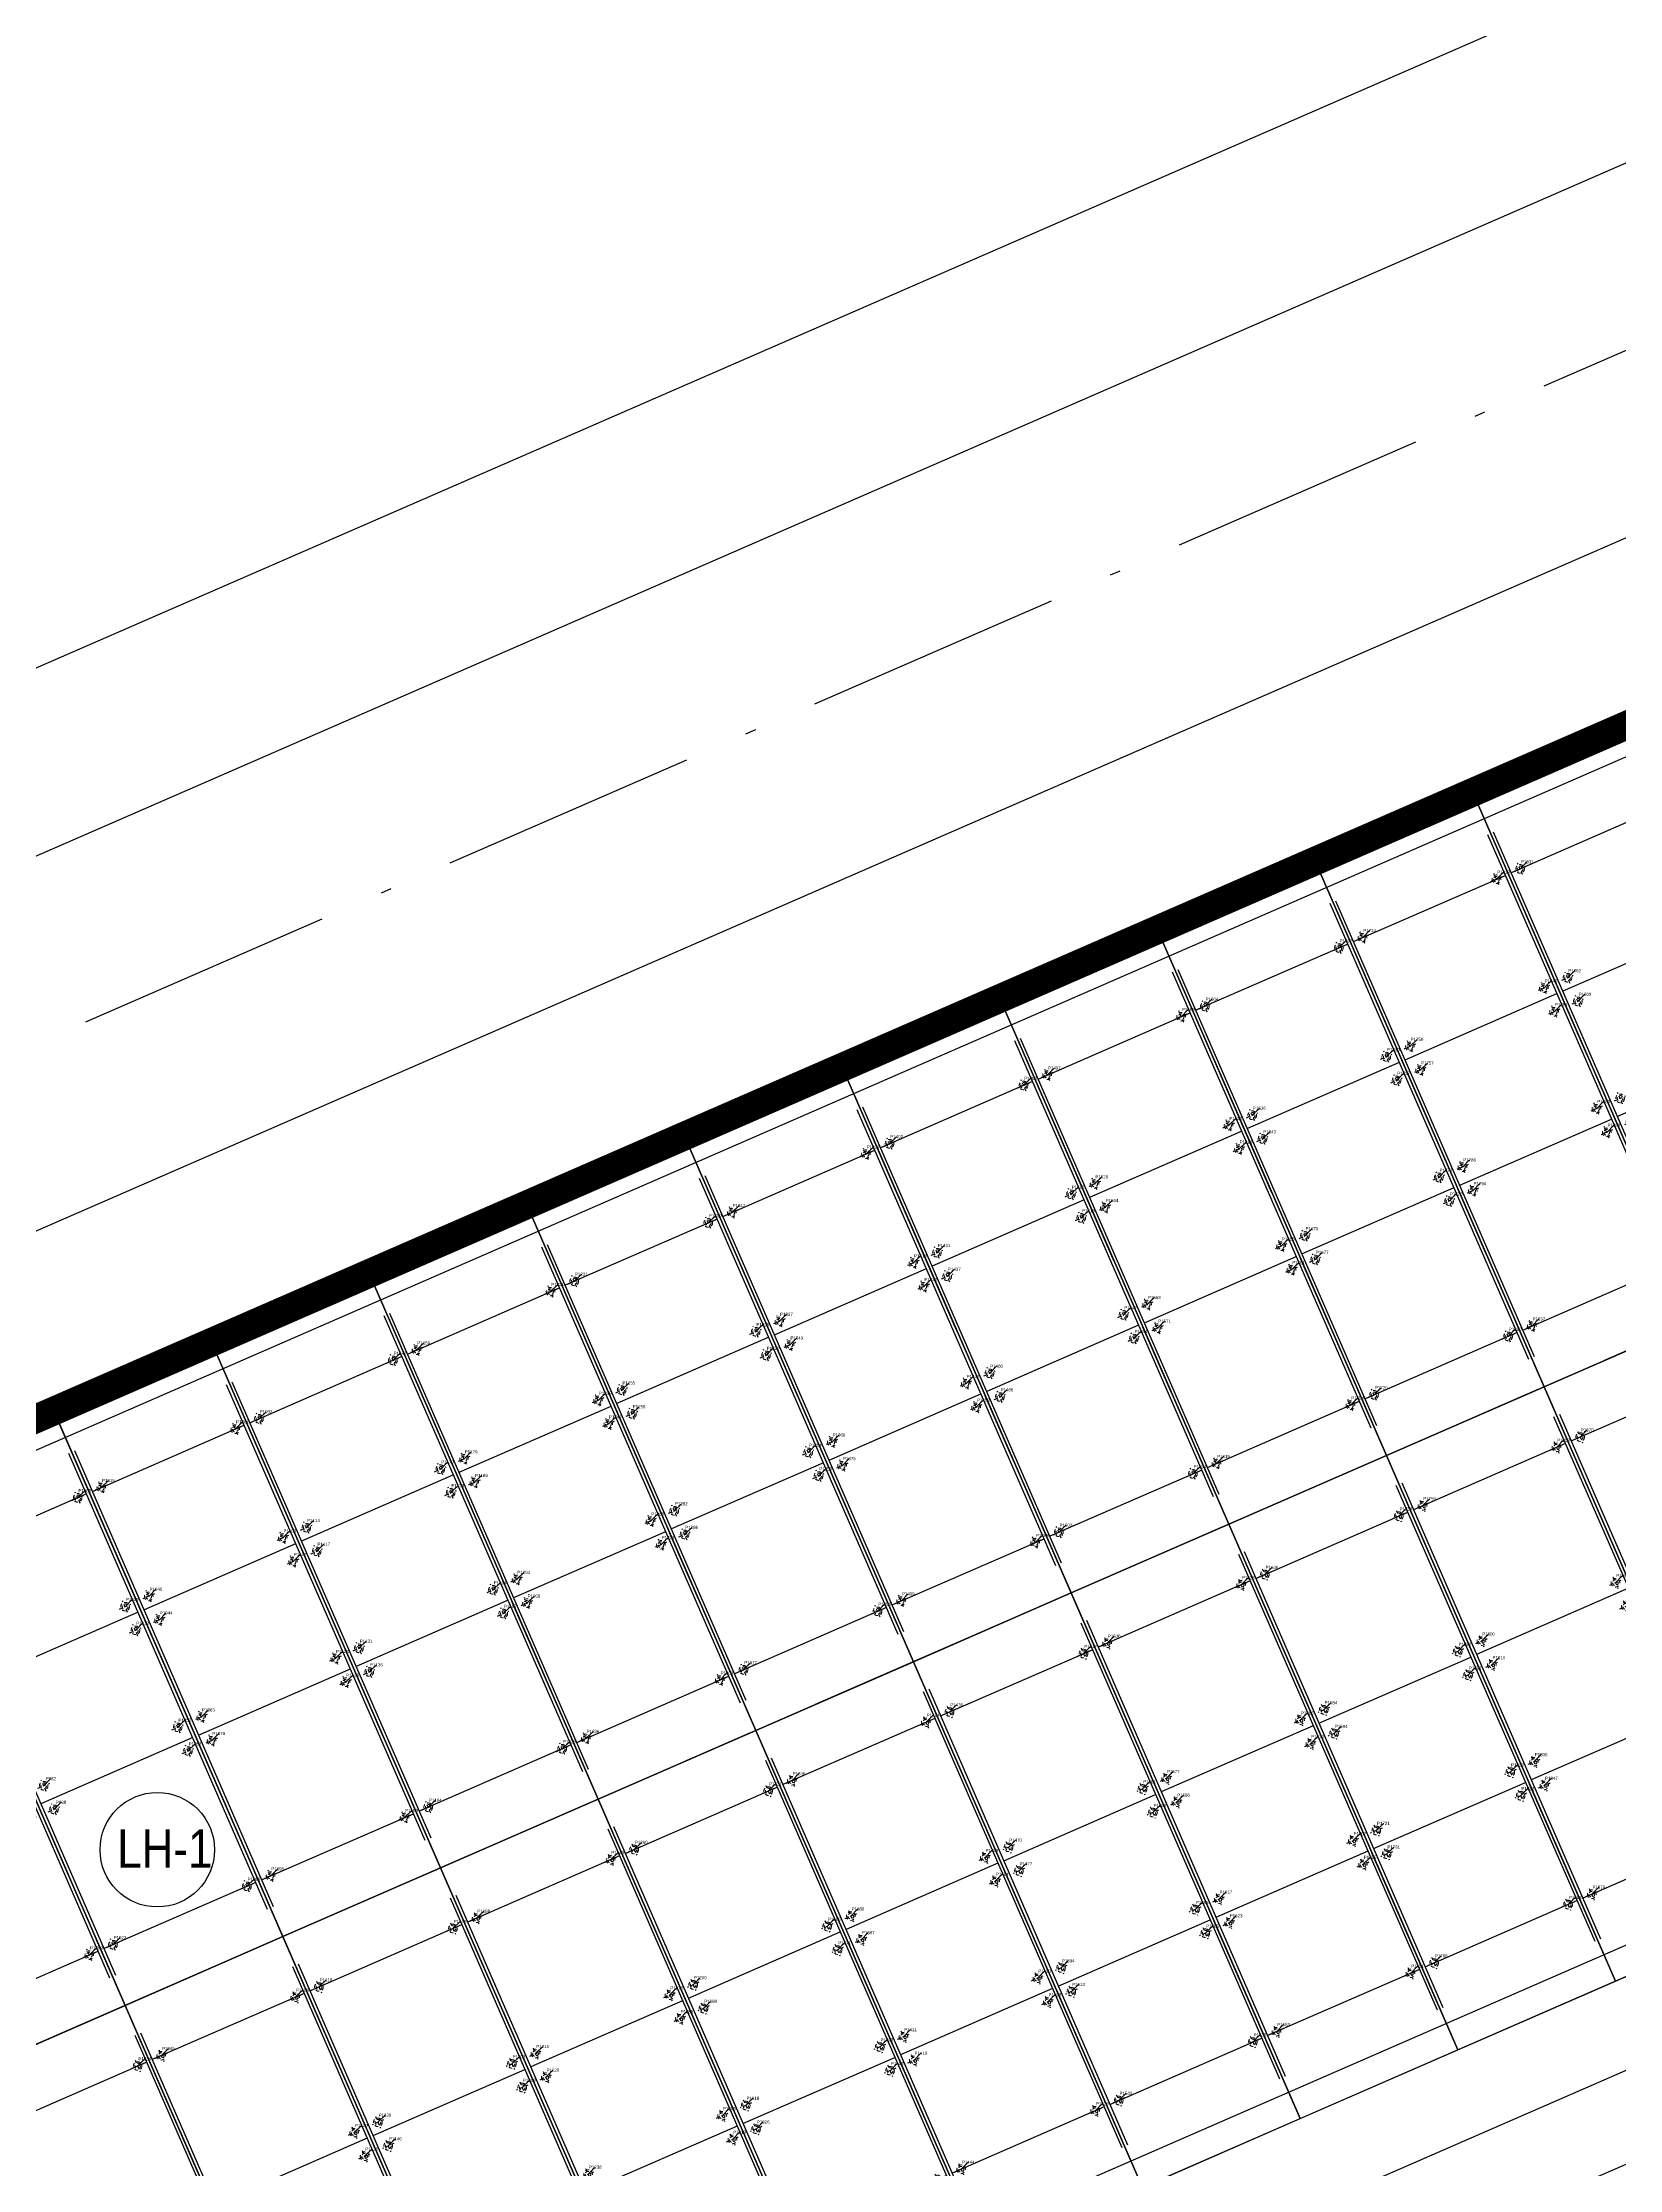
# Model space of a CAD drawing. Header units: millimetres. Extents: x 567980 to 569430, y 2065777 to 2066666.
# Drawn here: x 568725.1 to 568780.1, y 2066458.4 to 2066532.6 of the extents above; entities that cross this region are included whole.
import ezdxf
from ezdxf.enums import TextEntityAlignment as Align
from ezdxf.xclip import XClip

# ---------------------------------------------------------------- set-up
doc = ezdxf.new("R2010")
doc.units = ezdxf.units.MM
for name, pattern in [('ACAD_ISO10W100', [18.5, 12, -3, 0.5, -3]), ('CENTER', [3, 1.5, -0.5, 0.5, -0.5]), ('CENTER2', [1.125, 0.75, -0.125, 0.125, -0.125]), ('HIDDEN', [0.75, 0.5, -0.25]), ('Xref Grid (A1)$0$CENTER2', [1.125, 0.75, -0.125, 0.125, -0.125])]:
    doc.linetypes.add(name, pattern=pattern)
for name, color, linetype, lineweight in [('A-KY HIEU', 34, 'Continuous', 20), ('A-NET THAY', 125, 'Continuous', 18), ('boDnv', 54, 'Continuous', 25), ('E- RANH GIOI', 1, 'CENTER', 13), ('kata_text', 254, 'Continuous', 30)]:
    doc.layers.add(name, color=color, linetype=linetype, lineweight=lineweight)
for name, color, linetype in [('CDC.01.AXIS', 160, 'CENTER2'), ('ChiaLo', 128, 'CENTER'), ('datOlienke', 42, 'Continuous'), ('LogDg', 7, 'Continuous'), ('LoLK', 6, 'Continuous'), ('RANHGIOI', 2, 'HIDDEN'), ('TimDg', 222, 'Continuous'), ('ViaHeS', 32, 'Continuous'), ('Xref Grid (A1)$0$01.AXIS', 160, 'Xref Grid (A1)$0$CENTER2')]:
    doc.layers.add(name, color=color, linetype=linetype)
doc.styles.add('kata_dim', font='vnrms.shx', dxfattribs={"width": 0.66, "oblique": 7})
doc.styles.add('kata_text', font='arial.ttf', dxfattribs={"width": 0.8})
doc.styles.add('rms', font='romans.shx', dxfattribs={"width": 0.7, "bigfont": 'vns.shx'})
doc.styles.add('VNH', font='', dxfattribs={"height": 2.5})
doc.styles.get('VNH').set_extended_font_data('.VnArial NarrowH')
doc.linetypes.add('ADL', pattern='A,0.125,-0.15,["++",rms,S=0.5,R=0,X=0,Y=-0.2245],-1.35,1.125', length=2.75)
doc.dimstyles.new('kata_dim_iso', dxfattribs={"dimtxt": 2.5, "dimasz": 1.5, "dimexe": 1.5, "dimexo": 2.5, "dimtad": 1, "dimdec": 0, "dimzin": 0, "dimdsep": 46, "dimtxsty": 'kata_dim', "dimblk": 'kata_block_ArchTick', "dimcen": 0.09, "dimdle": 1.2, "dimclrd": 8, "dimclre": 8, "dimclrt": 3, "dimadec": 0, "dimazin": 0, "dimtfac": 1, "dimtdec": 0, "dimtix": 1, "dimtofl": 0, "dimtmove": 0, "dimatfit": 3, "dimfxl": 3.75, "dimfxlon": 1, "dimtolj": 1, "dimtzin": 0, "dimarcsym": 0})

# ---------------------------------------------------------------- blocks, each defined once
blk = doc.blocks.new('NEN')
at = {"layer": 'boDnv', "color": 10, "linetype": 'ADL', "ltscale": 0.25}
for points in [[(116.663, 150.753), (122.733, 148.551), (135.807, 122.411), (133.753, 116.749), (-8.129, 54.905), (-13.649, 57.26), (-23.763, 84.693), (-21.221, 90.652)], [(156.672, 80.693), (146.026, 101.979), (139.956, 104.181), (-3.204, 41.78), (-5.746, 35.822), (2.49, 13.482), (8.01, 11.127), (154.618, 75.032)]]:
    blk.add_lwpolyline(points, close=True, dxfattribs=at)
at = {"layer": 'ChiaLo', "ltscale": 5}
for points in [[(130.171, 135.915), (-19.638, 70.615)], [(93.462, 98.096), (77.479, 134.764)], [(87.961, 95.699), (71.978, 132.367)], [(82.461, 93.301), (66.478, 129.969)], [(76.961, 90.904), (60.978, 127.572)], [(71.461, 88.506), (55.478, 125.174)], [(65.961, 86.109), (49.978, 122.777)], [(60.46, 83.711), (44.477, 120.379)], [(54.96, 81.314), (38.977, 117.982)], [(49.46, 78.917), (33.477, 115.585)], [(43.96, 76.519), (27.977, 113.187)], [(38.46, 74.122), (22.477, 110.79)], [(32.959, 71.724), (16.976, 108.392)], [(152.12, 92.029), (-2.661, 24.563)]]:
    blk.add_lwpolyline(points, dxfattribs=at)
at = {"layer": 'datOlienke'}
for points in [[(116.629, 151.829), (123.449, 149.355), (136.893, 122.474), (134.546, 116.004), (-8.125, 53.816), (-14.438, 56.509), (-24.839, 84.72), (-21.985, 91.41)], [(157.758, 80.756), (146.742, 102.783), (139.922, 105.257), (-3.967, 42.538), (-6.821, 35.849), (1.701, 12.732), (8.014, 10.038), (155.411, 74.287)]]:
    blk.add_lwpolyline(points, close=True, dxfattribs=at)
at = {"layer": 'LogDg'}
blk.add_lwpolyline([(34.296, -348.766, -0.124666), (14.114, -339.771, 0.262937), (-5.331, -336.771, -0.009345), (-40.959, -349.473), (-145.868, -384.68, 0.405257), (-155.456, -403.235), (-146.557, -432.72), (-158.046, -436.187), (-166.572, -407.936, 0.423227), (-185.704, -398.049), (-272.077, -427.035, 0.40652), (-277.181, -436.964), (-262.947, -483.397), (-271.552, -486.035), (-285.593, -440.232, 0.421949), (-295.787, -434.992), (-422.26, -477.436, 0.346831), (-427.684, -485.726), (-426.662, -497.249, 0.109851), (-417.21, -527.045), (-422.398, -530.058, -0.109851), (-432.639, -497.779), (-433.194, -491.512, 0.484967), (-443.708, -484.634), (-484.199, -498.222, 0.36701), (-492.228, -511.51), (-484.402, -560.012), (-490.326, -560.967), (-497.433, -516.92, 0.457512), (-512.889, -507.388), (-525.337, -511.314, 0.375227), (-533.554, -524.795, 0.049445), (-523.248, -562.118), (-518.404, -576.577), (-525.515, -578.96), (-530.307, -564.659, -0.044276), (-540.221, -530.036, 0.448349), (-555.614, -520.863), (-568.853, -525.038), (-576.072, -502.149), (-552.391, -494.681, 0.333336), (-544.003, -482.976), (-545.865, -397.305, 0.120559), (-569.998, -307.198), (-621.979, -219.712, 0.334943), (-635.359, -214.239), (-686.931, -227.855), (-689.803, -216.977), (-647.957, -205.93, 0.498191), (-640.704, -188.198), (-654.378, -165.183, -0.144979), (-668.853, -108.061), (-659.845, 118.23, 0.428088), (-671.924, 130.707), (-689.222, 130.58), (-689.305, 141.83), (-670.344, 141.969, 0.400474), (-658.442, 153.492), (-657.828, 168.904), (-656.06, 189.374), (-648.588, 188.728), (-650.341, 168.432), (-650.889, 154.678, 0.425345), (-638.921, 142.201), (-621.613, 142.328, 0.402651), (-609.707, 153.94), (-609.387, 163.859, -0.019867), (-608.227, 179.942), (-606.8, 192.652), (-600.838, 191.983), (-602.264, 179.273, 0.019867), (-603.39, 163.665), (-603.676, 154.802, 0.425871), (-591.594, 142.415), (-548.362, 142.733), (-548.28, 131.483), (-592.887, 131.155, 0.401789), (-604.791, 119.578), (-607.754, 35.571, -0.005984), (-607.983, 30.718, 0.462462), (-599.177, 22.287), (-555.377, 26.801), (-554.762, 20.832), (-603.242, 15.836, 0.355613), (-610.381, 8.689), (-613.794, -24.838, 0.475348), (-605.015, -33.606), (-508.268, -23.636, 0.016072), (-476.806, -19.368, 0.37392), (-470.138, -11.259), (-470.705, 9.348), (-464.707, 9.513), (-464.235, -7.648, 0.461916), (-454.747, -15.288), (-421.581, -8.993, 0.020567), (-382.015, 0.216), (-299.764, 22.963, 0.415004), (-292.798, 35.293), (-296.969, 50.218), (-285.412, 53.448), (-281.218, 38.439, 0.413423), (-268.921, 31.492), (-169.968, 58.858, 0.427702), (-164.496, 69.052), (-169.623, 84.754), (-163.92, 86.616), (-158.479, 69.956, 0.400853), (-148.742, 64.729), (-123.897, 71.6, 0.437327), (-113.795, 91.173), (-114.462, 93.013), (-128.551, 136.154), (-105.736, 143.605), (-91.769, 100.833), (-90.91, 98.466, 0.429754), (-70.957, 89.772, 0.001079), (-63.934, 92.766, 0.001474), (-62.342, 93.454), (-47.534, 99.909, 0.386536), (-43.126, 109.726), (-48.301, 125.574), (-42.598, 127.436), (-38.076, 113.59, 0.442444), (-27.275, 108.739), (111.617, 169.28, 0.414214), (115.754, 179.811), (109.361, 194.478), (114.861, 196.875), (121.255, 182.208, 0.414214), (131.785, 178.071), (252.97, 230.894), (276.872, 241.312), (291.579, 249.057, 0.419837), (295.267, 261.365), (290.95, 269.196), (301.459, 274.99), (306.058, 266.648, 0.408717), (318.136, 263.031), (326.546, 267.464), (332.148, 256.836), (324.233, 252.656, 0.419466), (320.555, 240.352), (397.092, 101.523, 0.433643), (408.413, 98.649), (440.787, 119.386), (444.023, 114.334), (410.428, 92.813, 0.395048), (407.737, 82.215), (451.056, 3.639, -0.005576), (472.219, -35.781, 0.422017), (490.066, -41.118), (502.995, -33.918), (514.672, -54.886), (500.295, -62.892, 0.404193), (495.052, -80.181), (502.502, -94.711), (491.824, -100.186), (485.095, -87.061, 0.424556), (467.192, -81.64), (316.164, -165.913), (307.211, -171.115, 0.396001), (304.075, -181.611), (326.147, -225.742), (318.098, -229.768), (296.726, -187.038, 0.432664), (285.552, -183.699), (178.072, -246.148, 0.389772), (174.86, -256.488), (194.1, -297.126), (188.677, -299.693), (170.231, -260.733, 0.439085), (158.982, -257.239), (145.496, -265.075, -0.013452), (97.701, -291.151, 0.262926), (86.853, -307.563, -0.162068), (76.015, -333.842, 0.270323), (72.318, -353.653), (79.981, -375.074), (57.383, -383.157), (49.72, -361.737, 0.270325), (34.296, -348.766)], format="xyb", dxfattribs=at)
for points in [[(-6.653, 51.185), (136.874, 113.746, 0.429738), (140.832, 124.658), (126.05, 154.214, 0.398858), (115.699, 157.969), (-24.481, 96.867, 0.397369), (-28.79, 86.766), (-17.356, 55.751, 0.431261)], [(-1.168, 12.049), (-9.545, 35.211, -0.395588), (-5.218, 45.265), (140.335, 108.71, -0.398858), (150.687, 104.955), (161.697, 82.941, -0.429738), (157.739, 72.029), (9.552, 7.436, -0.433088)]]:
    blk.add_lwpolyline(points, format="xyb", close=True, dxfattribs=at)
at = {"layer": 'LoLK'}
for points in [[(82.979, 137.162), (77.479, 134.764), (85.47, 116.43), (90.97, 118.828)], [(77.479, 134.764), (71.978, 132.367), (79.97, 114.033), (85.47, 116.43)], [(71.978, 132.367), (66.478, 129.969), (74.47, 111.635), (79.97, 114.033)], [(66.478, 129.969), (60.978, 127.572), (68.97, 109.238), (74.47, 111.635)], [(60.978, 127.572), (55.478, 125.174), (63.469, 106.84), (68.97, 109.238)], [(55.478, 125.174), (49.978, 122.777), (57.969, 104.443), (63.469, 106.84)], [(49.978, 122.777), (44.477, 120.379), (52.469, 102.045), (57.969, 104.443)], [(44.477, 120.379), (38.977, 117.982), (46.969, 99.648), (52.469, 102.045)], [(38.977, 117.982), (33.477, 115.585), (41.469, 97.251), (46.969, 99.648)], [(85.47, 116.43), (79.97, 114.033), (87.961, 95.699), (93.462, 98.096)], [(33.477, 115.585), (27.977, 113.187), (35.968, 94.853), (41.469, 97.251)], [(79.97, 114.033), (74.47, 111.635), (82.461, 93.301), (87.961, 95.699)], [(27.977, 113.187), (22.477, 110.79), (30.468, 92.456), (35.968, 94.853)], [(74.47, 111.635), (68.97, 109.238), (76.961, 90.904), (82.461, 93.301)], [(22.477, 110.79), (16.976, 108.392), (24.968, 90.058), (30.468, 92.456)], [(68.97, 109.238), (63.469, 106.84), (71.461, 88.506), (76.961, 90.904)], [(63.469, 106.84), (57.969, 104.443), (65.961, 86.109), (71.461, 88.506)], [(57.969, 104.443), (52.469, 102.045), (60.46, 83.711), (65.961, 86.109)], [(52.469, 102.045), (46.969, 99.648), (54.96, 81.314), (60.46, 83.711)], [(46.969, 99.648), (41.469, 97.251), (49.46, 78.917), (54.96, 81.314)], [(41.469, 97.251), (35.968, 94.853), (43.96, 76.519), (49.46, 78.917)], [(35.968, 94.853), (30.468, 92.456), (38.46, 74.122), (43.96, 76.519)], [(30.468, 92.456), (24.968, 90.058), (32.959, 71.724), (38.46, 74.122)], [(24.968, 90.058), (19.468, 87.661), (27.459, 69.327), (32.959, 71.724)]]:
    blk.add_lwpolyline(points, close=True, dxfattribs=at)
at = {"layer": 'RANHGIOI', "color": 1, "ltscale": 9, "const_width": 1}
blk.add_lwpolyline([(460, -51.299, 0.006594), (435.293, -5.051), (303.078, 234.769), (284.672, 225.077), (-55.993, 76.586), (-56.839, 76.223, -0.005137), (-90.743, 62.093), (-377.217, -17.133, -0.020567), (-418.225, -26.678), (-463.443, -35.259, -0.021218), (-506.422, -41.541), (-623.638, -53.62), (-626.464, -70.884, 0.128574), (-620.42, -135.36), (-615.505, -148.86, 0.039408), (-607.143, -167.188), (-594.172, -190.555), (-547.57, -259.493, -0.11987), (-522.704, -326.397), (-507.917, -451.947), (-504.475, -473.277), (-499.271, -471.636), (-50.48, -321.024, 0.050684), (130.425, -239.135), (301.319, -139.843)], format="xyb", close=True, dxfattribs=at)
at = {"layer": 'TimDg', "linetype": 'ACAD_ISO10W100', "ltscale": 0.75}
blk.add_lwpolyline([(-618.456, -41.023), (-507.652, -29.604, 0.021218), (-465.681, -23.47), (-420.462, -14.888, 0.020567), (-380.415, -5.567), (-94.607, 73.475, 0.005041), (-61.569, 87.252, 0.001474), (-59.945, 87.954), (279.472, 235.9), (307.904, 250.872)], format="xyb", dxfattribs=at)
for points in [[(80.71, -412.741), (34.278, -282.941), (-103.138, 96.993), (-128.229, 173.827)], [(150.079, 116.23), (-16.139, 43.778)]]:
    blk.add_lwpolyline(points, dxfattribs=at)
at = {"layer": 'ViaHeS', "elevation": 0}
blk.add_lwpolyline([(-483.362, -504.27), (-441.21, -490.124), (-436.029, -493.514), (-435.627, -498.044, 0.109851), (-424.993, -531.564), (-414.615, -525.539, -0.109851), (-423.674, -496.984), (-424.342, -489.445), (-420.001, -483.006), (-295.249, -441.14), (-289.043, -444.33), (-275.854, -487.354), (-258.645, -482.078), (-271.972, -438.601), (-268.698, -432.23), (-181.634, -403.012), (-172.975, -407.486), (-163.79, -437.92), (-140.813, -430.986), (-150.211, -399.847), (-145.597, -390.918), (-39.026, -355.153, 0.008545), (-6.235, -343.522, -0.249193), (12.375, -345.964, 0.09975), (30.772, -354.181, -0.256949), (45.215, -366.957), (51.733, -385.178), (85.63, -373.053), (79.112, -354.831, -0.256949), (82.174, -335.793, 0.136918), (92.607, -310.438, -0.249193), (103.308, -295.017, 0.012659), (148.511, -270.262), (162.157, -262.333), (168.62, -264.341), (185.966, -300.977), (196.811, -295.842), (179.033, -258.291), (181.216, -251.26), (287.384, -189.574), (293.944, -191.534), (314.073, -231.781), (330.172, -223.729), (309.538, -182.474), (311.625, -175.49), (319.134, -171.127), (408.277, -121.386), (412.274, -122.589), (434.351, -165.321), (442.347, -161.19), (420.137, -118.201), (421.38, -114.074), (470.335, -86.758), (479.641, -89.576), (486.485, -102.924), (507.841, -91.973), (500.499, -77.654), (503.421, -68.019), (517.591, -60.128), (500.076, -28.676), (486.971, -35.974), (477.625, -33.17, 0.0056), (456.311, 6.536), (412.324, 86.322), (414.12, 93.398), (444.832, 113.071), (439.977, 120.649), (409.766, 101.296), (403.142, 102.978), (327.714, 239.794), (330.524, 249.193), (334.945, 251.528), (323.749, 272.772), (318.926, 270.23), (309.354, 273.096), (306.713, 277.887), (285.696, 266.299), (288.11, 261.921), (285.295, 252.529), (274.271, 246.724), (129.387, 183.571), (122.806, 186.157), (117.612, 198.074), (106.611, 193.279), (111.806, 181.362), (109.22, 174.781), (26.33, 138.65), (-29.869, 114.154), (-36.004, 116.909), (-39.746, 128.368), (-51.153, 124.642), (-47.055, 112.092), (-50.086, 105.341), (-75.921, 94.08), (-84.511, 97.937), (-100.033, 145.467), (-134.254, 134.292), (-118.657, 86.529), (-123.231, 78.009), (-150.258, 70.535), (-156.629, 73.955), (-161.068, 87.547), (-172.475, 83.822), (-168.207, 70.753), (-171.474, 64.667), (-269.546, 37.545), (-275.711, 41.028), (-279.634, 55.063), (-302.748, 48.603), (-298.843, 34.63), (-302.316, 28.482), (-383.614, 5.999, -0.020567), (-422.7, -3.099), (-456.246, -9.465), (-461.296, -5.399), (-461.708, 9.595), (-473.703, 9.265), (-473.239, -7.637), (-478.028, -13.489, -0.015955), (-508.883, -17.667), (-606.147, -27.691), (-610.614, -23.229), (-607.49, 7.461), (-602.01, 12.947), (-554.455, 17.848), (-555.685, 29.785), (-600.448, 25.172), (-605.043, 29.645, 0.007073), (-604.756, 35.466), (-601.912, 116.095), (-594.665, 123.142), (-548.221, 123.483), (-548.421, 150.733), (-593.42, 150.402), (-600.493, 157.35, -0.027886), (-599.283, 178.939), (-597.857, 191.648), (-609.782, 192.987), (-611.208, 180.277, 0.019867), (-612.385, 163.955), (-612.597, 157.389), (-619.823, 150.342), (-639.316, 150.198), (-646.998, 158.133), (-646.598, 168.196), (-644.852, 188.405), (-659.796, 189.697), (-661.572, 169.14), (-662.014, 158.023), (-670.332, 149.97), (-689.364, 149.83), (-689.163, 122.58), (-671.417, 122.71), (-663.736, 114.776), (-672.6, -107.912, 0.144979), (-657.602, -167.099), (-644.687, -188.836), (-648.335, -197.756), (-691.845, -209.242), (-684.889, -235.59), (-633.86, -222.118), (-622.039, -226.953), (-573.255, -309.058, -0.120474), (-549.614, -397.387), (-547.842, -478.902), (-555.298, -489.306), (-577.876, -496.427), (-567.048, -530.76), (-552.743, -526.248), (-543.713, -531.719, 0.042979), (-533.836, -565.928), (-529.071, -580.151), (-514.848, -575.386), (-519.719, -560.846, -0.045576), (-529.315, -527.166), (-523.005, -516.87), (-508.247, -512.215), (-500.456, -517.02), (-493.287, -561.445), (-481.44, -559.534), (-488.883, -513.408), (-483.362, -504.27)], format="xyb", dxfattribs=at)
at = {"layer": 'ViaHeS'}
for points in [[(116.629, 151.829), (123.449, 149.355), (136.893, 122.474), (134.546, 116.004), (-8.125, 53.816), (-14.438, 56.509), (-24.839, 84.72), (-21.985, 91.41)], [(157.758, 80.756), (146.742, 102.783), (139.922, 105.257), (-3.967, 42.538), (-6.821, 35.849), (1.701, 12.732), (8.014, 10.038), (155.411, 74.287)]]:
    blk.add_lwpolyline(points, close=True, dxfattribs=at)
blk = doc.blocks.new('NEN M01')
at = {"layer": 'datOlienke'}
blk.add_lwpolyline([(4.737, 4.993), (3.439, 29.587), (-1.824, 34.58), (-158.789, 34.58), (-164.078, 29.588), (-165.502, 4.992), (-160.791, 0), (0, 0)], close=True, dxfattribs=at)
blk = doc.blocks.new('NEN H01')
at = {"layer": 'datOlienke'}
blk.add_lwpolyline([(-2.11, 40), (3.153, 35.007), (4.737, 4.993), (0, 0), (-155.636, 0), (-160.347, 4.992), (-158.608, 35.008), (-153.319, 40)], close=True, dxfattribs=at)
at = {"layer": 'LoLK'}
for points in [[(-104.818, 40), (-110.818, 40), (-110.818, 20), (-104.818, 20)], [(-98.818, 40), (-104.818, 40), (-104.818, 20), (-98.818, 20)], [(-92.818, 40), (-98.818, 40), (-98.818, 20), (-92.818, 20)], [(-86.818, 40), (-92.818, 40), (-92.818, 20), (-86.818, 20)], [(-80.818, 40), (-86.818, 40), (-86.818, 20), (-80.818, 20)], [(-74.818, 40), (-80.818, 40), (-80.818, 20), (-74.818, 20)], [(-68.818, 40), (-74.818, 40), (-74.818, 20), (-68.818, 20)], [(-62.818, 40), (-68.818, 40), (-68.818, 20), (-62.818, 20)], [(-56.818, 40), (-62.818, 40), (-62.818, 20), (-56.818, 20)], [(-50.818, 40), (-56.818, 40), (-56.818, 20), (-50.818, 20)], [(-44.818, 40), (-50.818, 40), (-50.818, 20), (-44.818, 20)], [(-38.818, 40), (-44.818, 40), (-44.818, 20), (-38.818, 20)], [(-110.818, 20), (-116.818, 20), (-116.818, 0), (-110.818, 0)], [(-104.818, 20), (-110.818, 20), (-110.818, 0), (-104.818, 0)], [(-98.818, 20), (-104.818, 20), (-104.818, 0), (-98.818, 0)], [(-92.818, 20), (-98.818, 20), (-98.818, 0), (-92.818, 0)], [(-86.818, 20), (-92.818, 20), (-92.818, 0), (-86.818, 0)], [(-80.818, 20), (-86.818, 20), (-86.818, 0), (-80.818, 0)], [(-74.818, 20), (-80.818, 20), (-80.818, 0), (-74.818, 0)], [(-68.818, 20), (-74.818, 20), (-74.818, 0), (-68.818, 0)], [(-62.818, 20), (-68.818, 20), (-68.818, 0), (-62.818, 0)], [(-56.818, 20), (-62.818, 20), (-62.818, 0), (-56.818, 0)], [(-50.818, 20), (-56.818, 20), (-56.818, 0), (-50.818, 0)], [(-44.818, 20), (-50.818, 20), (-50.818, 0), (-44.818, 0)]]:
    blk.add_lwpolyline(points, close=True, dxfattribs=at)
blk = doc.blocks.new('A$C758D662A')
at = {"linetype": 'HIDDEN', "ltscale": 500}
for radius in [300, 200]:
    blk.add_circle((0, 0), radius, dxfattribs=at)
at = {"layer": 'CDC.01.AXIS', "ltscale": 200}
for p, q in [((437, 0), (-437, 0)), ((0, 437), (0, -437))]:
    blk.add_line(p, q, dxfattribs=at)
blk = doc.blocks.new('pile Plan')
at = {"xscale": 0.5, "yscale": 0.5, "zscale": 0.5}
for p in [(340, 14779), (5440.000004, 14779), (340, 9630), (5440.000004, 9630), (340, 8730), (5440.000004, 8730), (340, 5040), (5440.000004, 5040), (340, 4140), (5440.000004, 4140), (340, -1), (5440.000004, -1)]:
    blk.add_blockref('A$C758D662A', p, dxfattribs=at)
blk = doc.blocks.new('A1 - 2')
at = {"layer": 'Xref Grid (A1)$0$01.AXIS', "ltscale": 500}
for p, q in [((0.11, -1.086), (0.11, -18.434)), ((5.89, -1.086), (5.89, -18.434)), ((0.11, -2.11), (5.89, -2.11)), ((0.11, -7.62), (5.89, -7.62)), ((0.11, -12.39), (5.89, -12.39)), ((0.11, -16.89), (5.89, -16.89))]:
    blk.add_line(p, q, dxfattribs=at)
at = {"xscale": 0.001, "yscale": 0.001, "zscale": 0.001}
blk.add_blockref('pile Plan', (0.11, -16.89), dxfattribs=at)
blk = doc.blocks.new('A5 - 2')
at = {"layer": 'Xref Grid (A1)$0$01.AXIS', "ltscale": 500}
for p, q in [((0.11, -1.086), (0.11, -18.434)), ((5.89, -1.086), (5.89, -18.434)), ((0.11, -2.11), (5.89, -2.11)), ((0.11, -7.62), (5.89, -7.62)), ((0.11, -12.39), (5.89, -12.39)), ((0.11, -16.89), (5.89, -16.89))]:
    blk.add_line(p, q, dxfattribs=at)
at = {"xscale": 0.001, "yscale": 0.001, "zscale": 0.001}
blk.add_blockref('pile Plan', (0.11, -16.89), dxfattribs=at)
blk = doc.blocks.new('a1 sao - 2')
at = {"layer": 'Xref Grid (A1)$0$01.AXIS', "ltscale": 500}
for p, q in [((0.11, -1.086), (0.11, -18.434)), ((5.89, -1.086), (5.89, -18.434)), ((0.11, -2.11), (5.89, -2.11)), ((0.11, -7.62), (5.89, -7.62)), ((0.11, -12.39), (5.89, -12.39)), ((0.11, -16.89), (5.89, -16.89))]:
    blk.add_line(p, q, dxfattribs=at)
at = {"xscale": 0.001, "yscale": 0.001, "zscale": 0.001}
blk.add_blockref('pile Plan', (0.11, -16.89), dxfattribs=at)
blk = doc.blocks.new('a5 sao - 2')
at = {"layer": 'Xref Grid (A1)$0$01.AXIS', "ltscale": 500}
for p, q in [((-5.89, -1.086), (-5.89, -18.434)), ((-0.11, -1.086), (-0.11, -18.434)), ((-5.89, -2.11), (-0.11, -2.11)), ((-5.89, -7.62), (-0.11, -7.62)), ((-5.89, -12.39), (-0.11, -12.39)), ((-5.89, -16.89), (-0.11, -16.89))]:
    blk.add_line(p, q, dxfattribs=at)
at = {"xscale": 0.001, "yscale": 0.001, "zscale": 0.001}
blk.add_blockref('pile Plan', (-5.89, -16.89), dxfattribs=at)
blk = doc.blocks.new('kata_block_ArchTick')
at = {"color": 8}
blk.add_line((1, 0), (-1, 0), dxfattribs=at)
at = {"color": 8, "const_width": 0.15}
blk.add_lwpolyline([(-0.5, -0.5), (0.5, 0.5)], dxfattribs=at)
blk = doc.blocks.new('A$C33BC4D2A')
at = {"layer": 'A-KY HIEU', "color": 0, "const_width": 1.022}
blk.add_lwpolyline([(14.345, -292.097), (14.345, -4.903), (414.985, -4.903), (414.985, -292.097)], close=True, dxfattribs=at)
at = {"layer": 'Defpoints', "color": 125}
blk.add_lwpolyline([(0, -297), (420, -297), (420, 0), (0, 0)], close=True, dxfattribs=at)
blk = doc.blocks.new('*U58')
at = {"color": 0, "ltscale": 0.8, "style": 'kata_text', "width": 0.8, "flags": 1}
blk.add_attdef('CHU_THICH', text='', height=2.2, dxfattribs=at).set_placement((0, 0), align=Align.MIDDLE_CENTER)
at = {"color": 0, "ltscale": 0.8, "style": 'kata_text', "width": 0.8}
blk.add_attdef('TEN', text='', height=2.2, dxfattribs=at).set_placement((5, 5), align=Align.MIDDLE_CENTER)
at = {"layer": 'Defpoints'}
blk.add_leader([(0, 0), (5, 5)], dimstyle='kata_dim_iso', override={"dimasz": 0.6, "dimgap": 0.625, "dimtad": 0}, dxfattribs=at)
blk = doc.blocks.new('A$C1AAD29DE')
at = {"layer": 'kata_text', "xscale": 50, "yscale": 50, "zscale": 50}
for p, values in [((148096, 66260, 0), {'TEN': 'P1813'}), ((148924, 66621, 0), {'TEN': 'P1831'}), ((142577, 63854, 0), {'TEN': 'P1697'}), ((143405, 64215, 0), {'TEN': 'P1714'}), ((149756, 62451, 0), {'TEN': 'P1846'}), ((150584, 62812, 0), {'TEN': 'P1862'}), ((137886, 61810, 0), {'TEN': 'P1604'}), ((150117, 61623, 0), {'TEN': 'P1851'}), ((150945, 61984, 0), {'TEN': 'P1869'}), ((137059, 61449, 0), {'TEN': 'P1588'}), ((144237, 60045, 0), {'TEN': 'P1730'}), ((145065, 60406, 0), {'TEN': 'P1750'}), ((132368, 59404, 0), {'TEN': 'P1497'}), ((145426, 59578, 0), {'TEN': 'P1757'}), ((131540, 59043, 0), {'TEN': 'P1480'}), ((144598, 59218, 0), {'TEN': 'P1737'}), ((139546, 58001, 0), {'TEN': 'P1636'}), ((151596, 58229, 0), {'TEN': 'P1883'}), ((138719, 57640, 0), {'TEN': 'P1622'}), ((139907, 57173, 0), {'TEN': 'P1643'}), ((151957, 57401, 0), {'TEN': 'P1888'}), ((126021, 56638, 0), {'TEN': 'P1390'}), ((126849, 56999, 0), {'TEN': 'P1402'}), ((139080, 56812, 0), {'TEN': 'P1626'}), ((134028, 55595, 0), {'TEN': 'P1528'}), ((146077, 55824, 0), {'TEN': 'P1770'}), ((146905, 56185, 0), {'TEN': 'P1786'}), ((133200, 55235, 0), {'TEN': 'P1512'}), ((146438, 54996, 0), {'TEN': 'P1776'}), ((147266, 55357, 0), {'TEN': 'P1794'}), ((120503, 54232, 0), {'TEN': 'P1299'}), ((121330, 54593, 0), {'TEN': 'P1312'}), ((133561, 54407, 0), {'TEN': 'P1516'}), ((134389, 54768, 0), {'TEN': 'P1534'}), ((140559, 53418, 0), {'TEN': 'P1655'}), ((141387, 53779, 0), {'TEN': 'P1670'}), ((127681, 52829, 0), {'TEN': 'P1418'}), ((128509, 53190, 0), {'TEN': 'P1431'}), ((140920, 52591, 0), {'TEN': 'P1661'}), ((141747, 52951, 0), {'TEN': 'P1677'}), ((114984, 51827, 0), {'TEN': 'P1221'}), ((115812, 52188, 0), {'TEN': 'P1231'}), ((128042, 52001, 0), {'TEN': 'P1422'}), ((128870, 52362, 0), {'TEN': 'P1437'}), ((135868, 51374, 0), {'TEN': 'P1563'}), ((122163, 50424, 0), {'TEN': 'P1325'}), ((122991, 50784, 0), {'TEN': 'P1337'}), ((135040, 51013, 0), {'TEN': 'P1547'}), ((136229, 50546, 0), {'TEN': 'P1571'}), ((149330, 50621, 0), {'TEN': 'P1837'}), ((110293, 49782, 0), {'TEN': 'P1158'}), ((122524, 49596, 0), {'TEN': 'P1330'}), ((123351, 49957, 0), {'TEN': 'P1343'}), ((135401, 50185, 0), {'TEN': 'P1554'}), ((148503, 50260, 0), {'TEN': 'P1820'}), ((109465, 49421, 0), {'TEN': 'P1147'}), ((130349, 48968, 0), {'TEN': 'P1460'}), ((117472, 48379, 0), {'TEN': 'P1255'}), ((129522, 48607, 0), {'TEN': 'P1447'}), ((130710, 48140, 0), {'TEN': 'P1465'}), ((143812, 48215, 0), {'TEN': 'P1720'}), ((104774, 47377, 0), {'TEN': 'P1092'}), ((116644, 48018, 0), {'TEN': 'P1245'}), ((117833, 47551, 0), {'TEN': 'P1258'}), ((129882, 47779, 0), {'TEN': 'P1453'}), ((142984, 47855, 0), {'TEN': 'P1704'}), ((103947, 47016, 0), {'TEN': 'P1081'}), ((117005, 47190, 0), {'TEN': 'P1247'}), ((151023, 46738, 0), {'TEN': 'P1870'}), ((111953, 45973, 0), {'TEN': 'P1179'}), ((124003, 46202, 0), {'TEN': 'P1354'}), ((124831, 46563, 0), {'TEN': 'P1368'}), ((150195, 46377, 0), {'TEN': 'P1853'}), ((111125, 45613, 0), {'TEN': 'P1170'}), ((112314, 45146, 0), {'TEN': 'P1186'}), ((124364, 45374, 0), {'TEN': 'P1359'}), ((125192, 45735, 0), {'TEN': 'P1375'}), ((137465, 45449, 0), {'TEN': 'P1594'}), ((138293, 45810, 0), {'TEN': 'P1615'}), ((98428, 44610, 0), {'TEN': 'P1005'}), ((99256, 44971, 0), {'TEN': 'P1015'}), ((111486, 44785, 0), {'TEN': 'P1173'}), ((118484, 43796, 0), {'TEN': 'P1268'}), ((119312, 44157, 0), {'TEN': 'P1282'}), ((144677, 43971, 0), {'TEN': 'P1738'}), ((145504, 44332, 0), {'TEN': 'P1759'}), ((105607, 43207, 0), {'TEN': 'P1103'}), ((106435, 43568, 0), {'TEN': 'P1114'}), ((118845, 42968, 0), {'TEN': 'P1273'}), ((119673, 43329, 0), {'TEN': 'P1286'}), ((131947, 43044, 0), {'TEN': 'P1488'}), ((132774, 43404, 0), {'TEN': 'P1503'}), ((105968, 42379, 0), {'TEN': 'P1107'}), ((106795, 42740, 0), {'TEN': 'P1117'}), ((112966, 41391, 0), {'TEN': 'P1194'}), ((113793, 41752, 0), {'TEN': 'P1204'}), ((139158, 41566, 0), {'TEN': 'P1628'}), ((139986, 41927, 0), {'TEN': 'P1646'}), ((152260, 41641, 0), {'TEN': 'P1894'}), ((100088, 40802, 0), {'TEN': 'P1029'}), ((100916, 41162, 0), {'TEN': 'P1040'}), ((114154, 40924, 0), {'TEN': 'P1209'}), ((126428, 40638, 0), {'TEN': 'P1396'}), ((127256, 40999, 0), {'TEN': 'P1409'}), ((100449, 39974, 0), {'TEN': 'P1033'}), ((101277, 40335, 0), {'TEN': 'P1044'}), ((113326, 40563, 0), {'TEN': 'P1197'}), ((108275, 39346, 0), {'TEN': 'P1131'}), ((133639, 39160, 0), {'TEN': 'P1517'}), ((134467, 39521, 0), {'TEN': 'P1536'}), ((146741, 39235, 0), {'TEN': 'P1782'}), ((147569, 39596, 0), {'TEN': 'P1800'}), ((107447, 38985, 0), {'TEN': 'P1123'}), ((108636, 38518, 0), {'TEN': 'P1136'}), ((121737, 38593, 0), {'TEN': 'P1317'}), ((147102, 38408, 0), {'TEN': 'P1791'}), ((147930, 38768, 0), {'TEN': 'P1810'}), ((107808, 38157, 0), {'TEN': 'P1125'}), ((120909, 38233, 0), {'TEN': 'P1303'}), ((102756, 36941, 0), {'TEN': 'P1063'}), ((128949, 37116, 0), {'TEN': 'P1439'}), ((142050, 37191, 0), {'TEN': 'P1684'}), ((101928, 36580, 0), {'TEN': 'P1052'}), ((116219, 36188, 0), {'TEN': 'P1236'}), ((128121, 36755, 0), {'TEN': 'P1424'}), ((141222, 36830, 0), {'TEN': 'P1666'}), ((142411, 36363, 0), {'TEN': 'P1694'}), ((102289, 35752, 0), {'TEN': 'P1057'}), ((103117, 36113, 0), {'TEN': 'P1070'}), ((115391, 35827, 0), {'TEN': 'P1226'}), ((141583, 36002, 0), {'TEN': 'P1674'}), ((123430, 34710, 0), {'TEN': 'P1346'}), ((136531, 34785, 0), {'TEN': 'P1577'}), ((148581, 35014, 0), {'TEN': 'P1823'}), ((149409, 35374, 0), {'TEN': 'P1838'}), ((97237, 34535, 0), {'TEN': 'P982'}), ((122602, 34349, 0), {'TEN': 'P1331'}), ((135704, 34424, 0), {'TEN': 'P1561'}), ((136892, 33957, 0), {'TEN': 'P1586'}), ((148942, 34186, 0), {'TEN': 'P1832'}), ((149770, 34547, 0), {'TEN': 'P1847'}), ((97598, 33707, 0), {'TEN': 'P988'}), ((109872, 33422, 0), {'TEN': 'P1150'}), ((110700, 33782, 0), {'TEN': 'P1164'}), ((136065, 33597, 0), {'TEN': 'P1568'}), ((143063, 32608, 0), {'TEN': 'P1707'}), ((143890, 32969, 0), {'TEN': 'P1721'}), ((117083, 31944, 0), {'TEN': 'P1249'}), ((117911, 32305, 0), {'TEN': 'P1260'}), ((130185, 32019, 0), {'TEN': 'P1459'}), ((131013, 32380, 0), {'TEN': 'P1470'}), ((143423, 31780, 0), {'TEN': 'P1715'}), ((144251, 32141, 0), {'TEN': 'P1731'}), ((104353, 31016, 0), {'TEN': 'P1085'}), ((105181, 31377, 0), {'TEN': 'P1095'}), ((130546, 31191, 0), {'TEN': 'P1464'}), ((131374, 31552, 0), {'TEN': 'P1477'}), ((138372, 30563, 0), {'TEN': 'P1617'}), ((150602, 30377, 0), {'TEN': 'P1863'}), ((151430, 30738, 0), {'TEN': 'P1879'}), ((111565, 29538, 0), {'TEN': 'P1175'}), ((112393, 29899, 0), {'TEN': 'P1188'}), ((124666, 29613, 0), {'TEN': 'P1365'}), ((125494, 29974, 0), {'TEN': 'P1380'}), ((137544, 30203, 0), {'TEN': 'P1596'}), ((138733, 29736, 0), {'TEN': 'P1623'}), ((99663, 28971, 0), {'TEN': 'P1022'}), ((125027, 28786, 0), {'TEN': 'P1371'}), ((125855, 29146, 0), {'TEN': 'P1387'}), ((137905, 29375, 0), {'TEN': 'P1605'}), ((98835, 28611, 0), {'TEN': 'P1009'}), ((132853, 28158, 0), {'TEN': 'P1504'}), ((145911, 28332, 0), {'TEN': 'P1768'}), ((106874, 27494, 0), {'TEN': 'P1118'}), ((119976, 27569, 0), {'TEN': 'P1290'}), ((132025, 27797, 0), {'TEN': 'P1490'}), ((133214, 27330, 0), {'TEN': 'P1513'}), ((145084, 27971, 0), {'TEN': 'P1751'}), ((106046, 27133, 0), {'TEN': 'P1108'}), ((119148, 27208, 0), {'TEN': 'P1278'}), ((120336, 26741, 0), {'TEN': 'P1298'}), ((132386, 26969, 0), {'TEN': 'P1498'}), ((119509, 26380, 0), {'TEN': 'P1285'}), ((127334, 25752, 0), {'TEN': 'P1411'}), ((140393, 25927, 0), {'TEN': 'P1653'}), ((101355, 25088, 0), {'TEN': 'P1045'}), ((114457, 25163, 0), {'TEN': 'P1215'}), ((126507, 25392, 0), {'TEN': 'P1398'}), ((139565, 25566, 0), {'TEN': 'P1638'}), ((100528, 24727, 0), {'TEN': 'P1034'}), ((113629, 24802, 0), {'TEN': 'P1203'}), ((114818, 24335, 0), {'TEN': 'P1220'}), ((126867, 24564, 0), {'TEN': 'P1403'}), ((127695, 24925, 0), {'TEN': 'P1419'}), ((113990, 23975, 0), {'TEN': 'P1208'}), ((134874, 23521, 0), {'TEN': 'P1543'}), ((120988, 22986, 0), {'TEN': 'P1306'}), ((121816, 23347, 0), {'TEN': 'P1318'}), ((134046, 23160, 0), {'TEN': 'P1529'}), ((108111, 22397, 0), {'TEN': 'P1130'}), ((108938, 22758, 0), {'TEN': 'P1139'}), ((121349, 22158, 0), {'TEN': 'P1313'}), ((122177, 22519, 0), {'TEN': 'P1326'}), ((108471, 21569, 0), {'TEN': 'P1135'}), ((109299, 21930, 0), {'TEN': 'P1146'}), ((116297, 20941, 0), {'TEN': 'P1238'}), ((129355, 21116, 0), {'TEN': 'P1444'})]:
    blk.add_blockref('*U58', p, dxfattribs=at).add_auto_attribs(values)

msp = doc.modelspace()

# ---------------------------------------------------------------- linework, layer by layer
at = {"layer": 'Defpoints', "color": 1, "ltscale": 9, "const_width": 1}
msp.add_lwpolyline([(568982.152, 2066596.774), (568641.488, 2066448.283), (568640.642, 2066447.92, -0.005137), (568606.738, 2066433.79), (568320.264, 2066354.564, -0.020567), (568279.256, 2066345.02), (568234.037, 2066336.438, -0.021218), (568191.058, 2066330.157), (568073.843, 2066318.077), (568071.016, 2066300.813, 0.128574), (568077.06, 2066236.337), (568081.976, 2066222.838, 0.039408), (568090.337, 2066204.509), (568103.308, 2066181.143), (568149.911, 2066112.204, -0.11987), (568174.777, 2066045.3), (568189.564, 2065919.75), (568193.006, 2065898.42), (568198.209, 2065900.061), (568647.001, 2066050.673, 0.050684), (568827.906, 2066132.562), (568998.799, 2066231.855)], format="xyb", dxfattribs=at)

# ---------------------------------------------------------------- next in the draw order: block references
at = {"layer": 'boDnv', "extrusion": (-2.4685e-06, 4.62064e-06, 1)}
ref = msp.add_blockref('NEN', (568697.481, 2066371.697, 8.143), dxfattribs=at)
XClip(ref).set_block_clipping_path([(-95.7748162709, -416.20828746), (591.9650857092, 169.550739368)])

# ---------------------------------------------------------------- next in the draw order: linework, layer by layer
at = {"layer": 'kata_text', "extrusion": (-2.4685e-06, 4.62064e-06, 1)}
msp.add_circle((568729.067, 2066469.583, 8.143), 1.997, dxfattribs=at)

# ---------------------------------------------------------------- next in the draw order: block references
at = {"layer": 'A-NET THAY', "extrusion": (-2.4685e-06, 4.62064e-06, 1)}
for name, p, rotation in [('a1 sao - 2', (568788.451, 2066490.525, 8.143), 203.5516717765112), ('a5 sao - 2', (568771.95, 2066483.332, 8.143), 203.5516717765112), ('a1 sao - 2', (568766.45, 2066480.935, 8.143), 203.5516717765112), ('a5 sao - 2', (568749.95, 2066473.743, 8.143), 203.5516717765112), ('a1 sao - 2', (568744.449, 2066471.345, 8.143), 203.5516717765112), ('A5 - 2', (568777.451, 2066485.73, 8.143), 23.55167177651129), ('a5 sao - 2', (568727.949, 2066464.153, 8.143), 203.5516717765112), ('A1 - 2', (568766.45, 2066480.935, 8.143), 23.55167177651129), ('A5 - 2', (568755.45, 2066476.14, 8.143), 23.55167177651129), ('A1 - 2', (568744.449, 2066471.345, 8.143), 23.55167177651129), ('A5 - 2', (568733.449, 2066466.55, 8.143), 23.55167177651129), ('A1 - 2', (568722.449, 2066461.755, 8.143), 23.55167177651129)]:
    msp.add_blockref(name, p, dxfattribs=dict(at, rotation=rotation))
at = {"layer": 'A-NET THAY', "extrusion": (-2.4685e-06, 4.62064e-06, 1), "xscale": -1}
for name, p, rotation in [('a5 sao - 2', (568782.951, 2066488.127, 8.143), 203.5516717765113), ('a1 sao - 2', (568766.45, 2066480.935, 8.143), 203.5516717765113), ('a5 sao - 2', (568760.95, 2066478.538, 8.143), 203.5516717765113), ('a1 sao - 2', (568744.449, 2066471.345, 8.143), 203.5516717765113), ('a5 sao - 2', (568738.949, 2066468.948, 8.143), 203.5516717765113), ('A5 - 2', (568777.451, 2066485.73, 8.143), 23.55167177651123), ('a1 sao - 2', (568722.449, 2066461.755, 8.143), 203.5516717765113), ('A1 - 2', (568766.45, 2066480.935, 8.143), 23.55167177651123), ('A5 - 2', (568755.45, 2066476.14, 8.143), 23.55167177651123), ('A1 - 2', (568744.449, 2066471.345, 8.143), 23.55167177651123), ('A5 - 2', (568733.449, 2066466.55, 8.143), 23.55167177651123), ('A1 - 2', (568722.449, 2066461.755, 8.143), 23.55167177651123)]:
    msp.add_blockref(name, p, dxfattribs=dict(at, rotation=rotation))
at = {"layer": 'E- RANH GIOI', "extrusion": (-2.4685e-06, 4.62064e-06, 1), "xscale": 2.114336868039268, "yscale": 2.114336868039268, "zscale": 2.114336868039268}
msp.add_blockref('A$C33BC4D2A', (568541.684, 2066558.171, 8.143), dxfattribs=at)
at = {"layer": 'kata_text', "extrusion": (-2.4685e-06, 4.62064e-06, 1), "xscale": 0.0009966571095134595, "yscale": 0.0009966571095134595, "zscale": 0.0009966571095134595}
msp.add_blockref('A$C1AAD29DE', (568628.188, 2066437.393, 8.143), dxfattribs=at)
at = {"layer": 'LoLK', "extrusion": (-2.4685e-06, 4.62064e-06, 1)}
for name, p, rotation in [('NEN H01', (568832.027, 2066487.702, 8.143), 23.55167177651129), ('NEN M01', (568852.892, 2066445.984, 8.143), 23.55167177513295)]:
    msp.add_blockref(name, p, dxfattribs=dict(at, rotation=rotation))

# ---------------------------------------------------------------- next in the draw order: texts
at = {"layer": 'kata_text', "extrusion": (-2.4685e-06, 4.62064e-06, 1), "insert": (568727.667, 2066470.291, -0.002), "char_height": 1.3395, "width": 17.6693, "attachment_point": 1, "text_direction": (1, 0, 2e-06), "style": 'VNH'}
msp.add_mtext('LH-1', dxfattribs=at)

doc.saveas('drawing.dxf')
